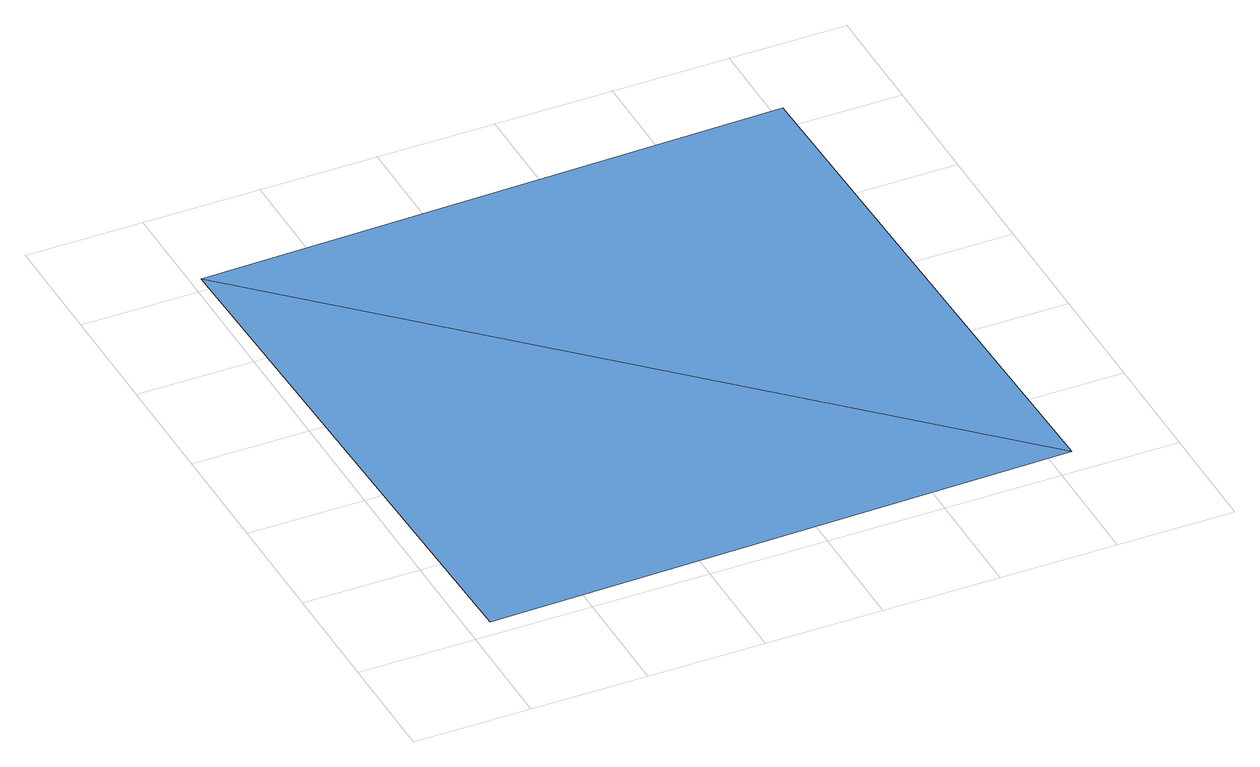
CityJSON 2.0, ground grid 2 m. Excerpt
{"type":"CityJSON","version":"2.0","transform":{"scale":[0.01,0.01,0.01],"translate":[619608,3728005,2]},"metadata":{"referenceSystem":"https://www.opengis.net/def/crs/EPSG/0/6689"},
"CityObjects":{
"waterbody1":{"type":"WaterBody","attributes":{"name":"福岡県津波浸水想定図","class":"1140","function":"2","WaterBodyTsunamiRiskAttribute.description":"1","WaterBodyTsunamiRiskAttribute.rank":"1"},"geometry":[{"type":"MultiSurface","lod":"1","boundaries":[[[0,1,2]],[[2,3,0]]]}]}
},
"vertices":[
[19,1029,61],[39,29,63],[1039,48,63],[1019,1048,61]
]}
